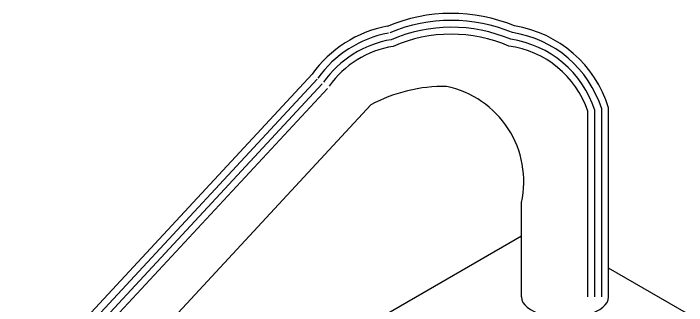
# Model space of a CAD drawing. Header units: inches. Extents: x 1693 to 10990, y 1878 to 5055.
# Drawn here: x 1885.7 to 1896.41, y 2306.04 to 2310.69 of the extents above; entities that cross this region are included whole.
import ezdxf

# ---------------------------------------------------------------- set-up
doc = ezdxf.new("R2010")
doc.units = ezdxf.units.IN
doc.layers.add('CAJA', color=4, linetype='Continuous')

msp = doc.modelspace()

# ---------------------------------------------------------------- linework, layer by layer
at = {"layer": 'CAJA'}
for p, q in [((1890.453, 2309.72), (1885.702, 2304.601)), ((1891.386, 2309.233), (1887.087, 2304.601)), ((1895.167, 2306.179), (1895.167, 2309.185)), ((1893.782, 2306.179), (1893.782, 2307.682)), ((1891.653, 2305.922), (1893.782, 2307.151)), ((1896.406, 2305.922), (1895.167, 2306.637))]:
    msp.add_line(p, q, dxfattribs=at)
at = {"layer": 'CAJA', "color": 2}
for p, q in [((1890.534, 2309.645), (1885.764, 2304.507)), ((1890.614, 2309.571), (1885.827, 2304.413)), ((1890.695, 2309.496), (1885.89, 2304.319)), ((1894.838, 2306.179), (1894.838, 2309.134)), ((1894.947, 2306.179), (1894.947, 2309.151)), ((1895.057, 2306.179), (1895.057, 2309.169))]:
    msp.add_line(p, q, dxfattribs=at)
at = {"layer": 'CAJA'}
for centre, radius, start, end in [((1892.667, 2308.051), 2.637, 67.6535, 112.7508), ((1891.986, 2308.636), 1.878, 100.4081, 144.7251), ((1893.371, 2308.636), 1.878, 17.0251, 80.8751), ((1892.543, 2307.108), 2.419, 88.8724, 118.5661), ((1892.273, 2308.015), 1.545, 347.5664, 78.1617)]:
    msp.add_arc(centre, radius, start, end, dxfattribs=at)
at = {"layer": 'CAJA', "color": 2}
for centre, radius, start, end in [((1892.667, 2308.051), 2.527, 67.3637, 112.7508), ((1892.667, 2308.051), 2.417, 67.0443, 113.3191), ((1891.986, 2308.636), 1.768, 100.4081, 144.7251), ((1892.667, 2308.051), 2.307, 66.6906, 113.649), ((1893.371, 2308.636), 1.768, 17.5497, 81.2857), ((1891.986, 2308.636), 1.658, 99.5951, 144.7251), ((1893.371, 2308.636), 1.658, 18.126, 81.7467), ((1891.986, 2308.636), 1.548, 99.1088, 144.7251), ((1893.371, 2308.636), 1.548, 18.763, 82.2681)]:
    msp.add_arc(centre, radius, start, end, dxfattribs=at)
at = {"layer": 'CAJA'}
msp.add_ellipse((1894.474, 2306.179), major_axis=(-0.693, 0), ratio=0.475087, start_param=0, end_param=3.141593, dxfattribs=at)

doc.saveas('drawing.dxf')
